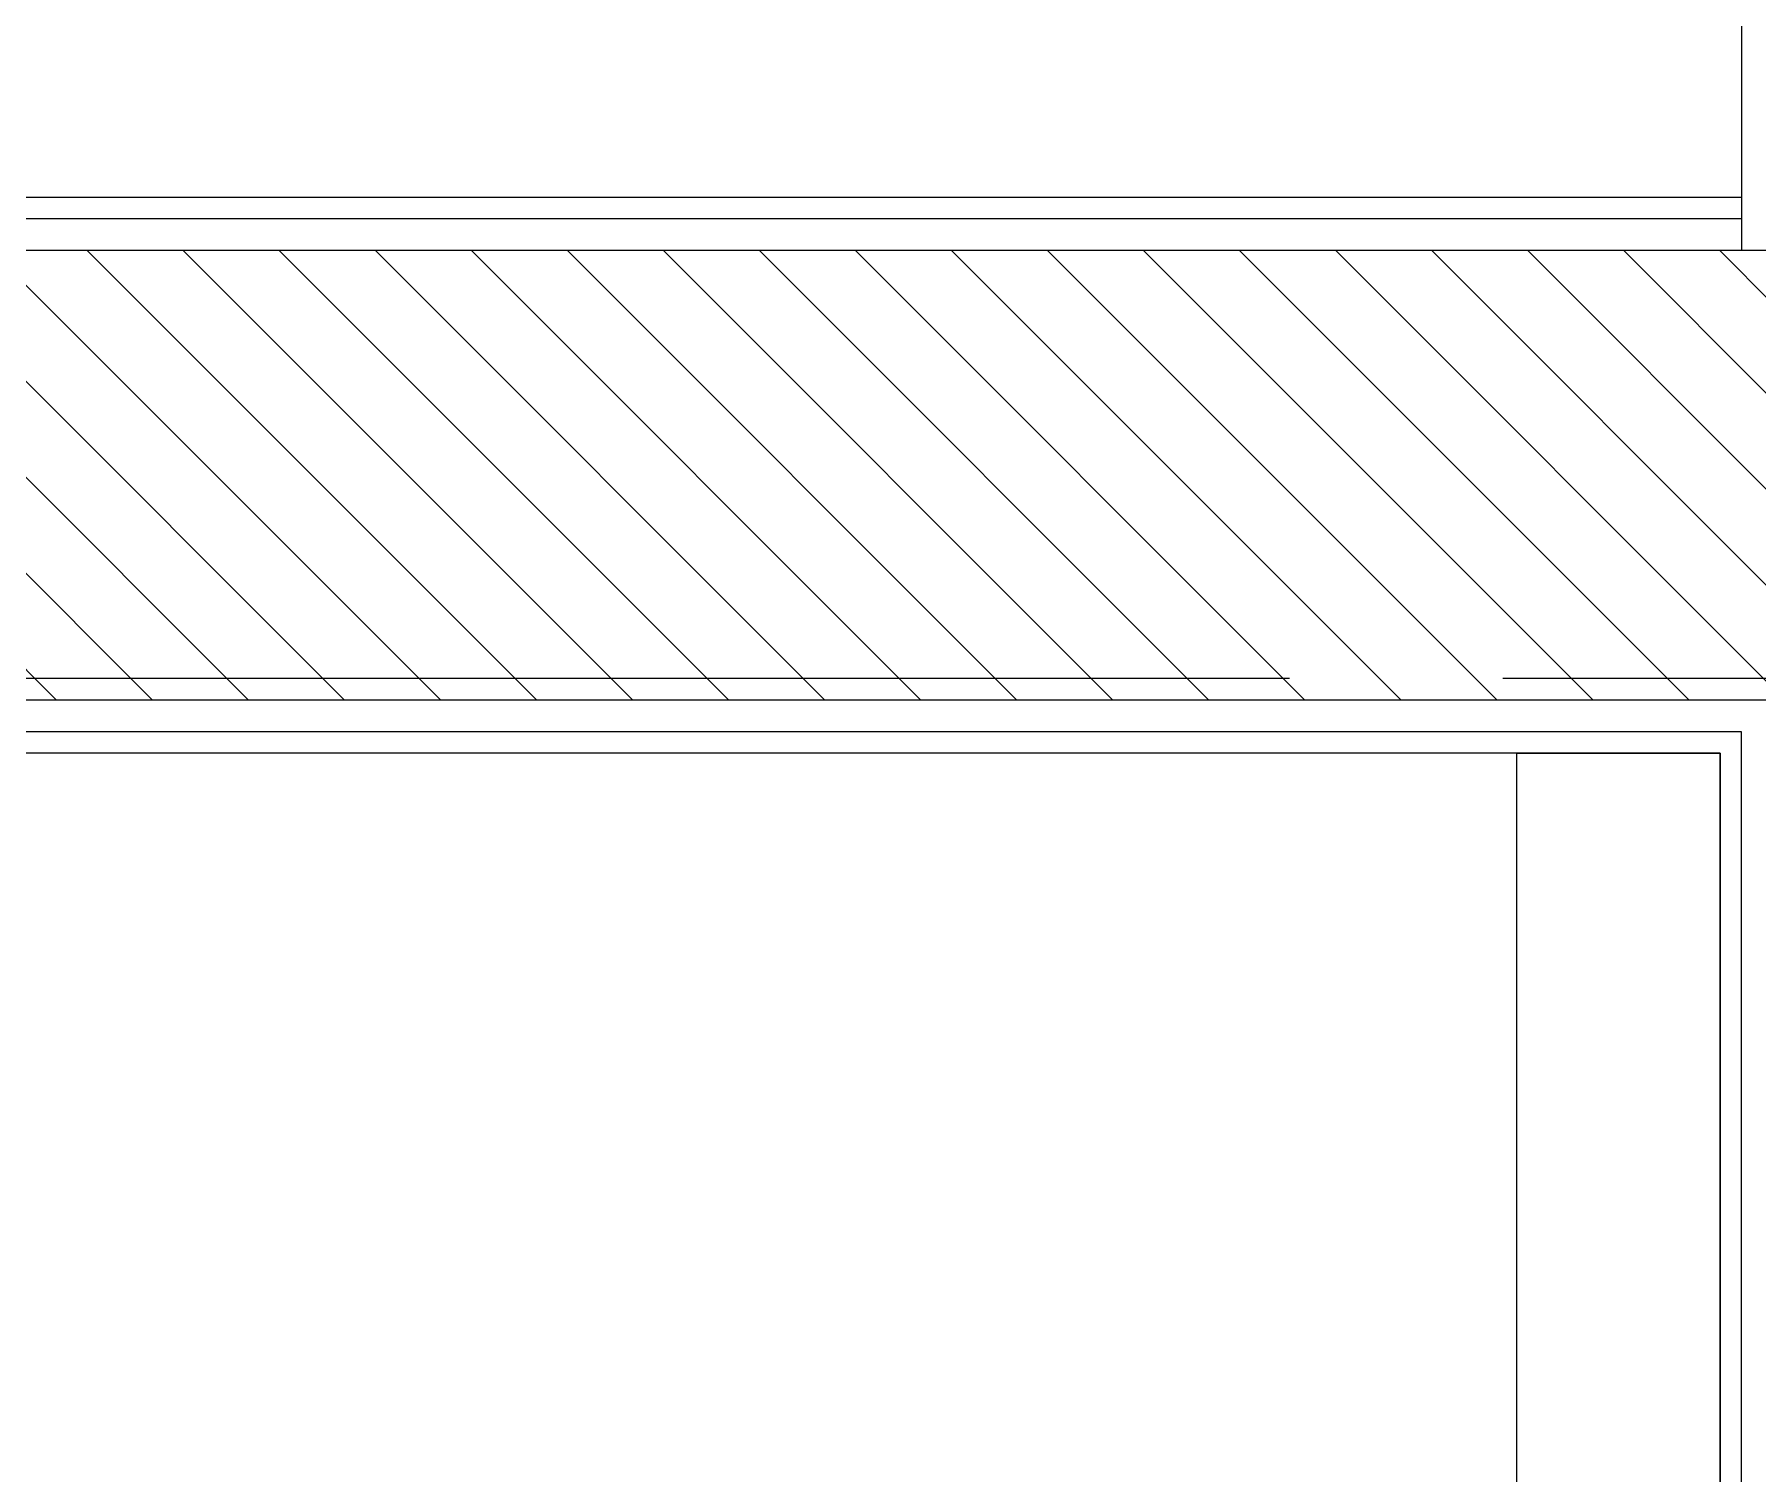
# Model space of a CAD drawing. Header units: millimetres. Extents: x -343543 to 400519, y -115663 to 104219.
# Drawn here: x -173751 to -172946, y 9628 to 10301 of the extents above; entities that cross this region are included whole.
import ezdxf
from ezdxf.xclip import XClip

# ---------------------------------------------------------------- set-up
doc = ezdxf.new("R2010")
doc.units = ezdxf.units.MM
doc.header["$XCLIPFRAME"] = 0
doc.linetypes.add('XREF MAT BANG TUONG XAY$0$CENTER', pattern=[50.8, 31.75, -6.35, 6.35, -6.35])
doc.layers.get('0').update_dxf_attribs({"color": 231, "lineweight": 0})
for name, color, linetype, lineweight in [('A-SYMBOLS', 10, 'Continuous', 13), ('XREF MAT BANG TUONG XAY$0$01.Xref _MB T1$0$A-FURN', 8, 'Continuous', 5), ('XREF MAT BANG TUONG XAY$0$01.Xref _MB T1$0$A-TEXT', 8, 'Continuous', 25), ('XREF MAT BANG TUONG XAY$0$A-GRID', 8, 'XREF MAT BANG TUONG XAY$0$CENTER', 15), ('XREF MAT BANG TUONG XAY$0$A-WALL-INT', 8, 'Continuous', 9)]:
    doc.layers.add(name, color=color, linetype=linetype, lineweight=lineweight)
for name, color, linetype in [('XREF MAT BANG TUONG XAY$0$A-FNSH', 8, 'Continuous'), ('XREF MAT BANG TUONG XAY$0$A-FURN', 8, 'Continuous'), ('XREF MAT BANG TUONG XAY$0$A-PATT', 8, 'Continuous')]:
    doc.layers.add(name, color=color, linetype=linetype)

# ---------------------------------------------------------------- blocks, each defined once
blk = doc.blocks.new('XREF MAT BANG TUONG XAY$0$00.xref_IKIGAI_Truc')
at = {"layer": 'XREF MAT BANG TUONG XAY$0$A-GRID', "color": 8, "ltscale": 20}
blk.add_lwpolyline([(-2907.53, 10000), (42750, 10000)], dxfattribs=at)
blk = doc.blocks.new('*U226')
at = {"layer": 'XREF MAT BANG TUONG XAY$0$A-PATT'}
h = blk.add_hatch(dxfattribs=at)
h.set_pattern_fill('ANSI31', color=8, scale=10)
h.set_pattern_definition([(45, (36791.79, -11293.564), (-22.45064, 22.45064), [])])
h.paths.add_polyline_path([(-38.7, 47.5), (1306.3, 47.5), (1306.3, -162.5), (-38.7, -162.5)])
at = {"layer": 'XREF MAT BANG TUONG XAY$0$A-WALL-INT', "color": 8}
blk.add_lwpolyline([(-38.7, 47.5), (1306.3, 47.5), (1306.3, -162.5), (-38.7, -162.5)], close=True, dxfattribs=at)
blk = doc.blocks.new('XREF MAT BANG TUONG XAY$0$01.Xref _MB T1$0$Phong tam')
at = {"layer": 'XREF MAT BANG TUONG XAY$0$01.Xref _MB T1$0$A-FURN', "color": 8, "elevation": 0}
blk.add_lwpolyline([(-330, 6965), (-235, 6965), (-235, 5980), (-330, 5980)], close=True, dxfattribs=at)
at = {"layer": 'XREF MAT BANG TUONG XAY$0$A-FURN', "color": 8, "xscale": -1}
blk.add_blockref('*U226', (-248.7, 7152.5), dxfattribs=at)
blk = doc.blocks.new('XREF MAT BANG TUONG XAY$0$xref_IKIGAI_Cot')
at = {"layer": 'XREF MAT BANG TUONG XAY$0$A-GRID', "color": 8, "ltscale": 20}
blk.add_lwpolyline([(-2907.53, 10000), (42750, 10000)], dxfattribs=at)
blk = doc.blocks.new('01.Xref _MB T1')
at = {"color": 8}
blk.add_blockref('XREF MAT BANG TUONG XAY$0$00.xref_IKIGAI_Truc', (0.00011, 0), dxfattribs=at)
at = {"layer": 'XREF MAT BANG TUONG XAY$0$01.Xref _MB T1$0$A-TEXT', "color": 8}
blk.add_blockref('XREF MAT BANG TUONG XAY$0$01.Xref _MB T1$0$Phong tam', (8605.00011, 2999.99999), dxfattribs=at)
at = {"layer": 'XREF MAT BANG TUONG XAY$0$A-FNSH', "color": 8}
for points in [[(8370.00011, 5604.99999), (8370.00011, 6584.99999), (7175.00011, 6584.99999), (7175.00011, 6729.99999), (8370.00011, 6729.99999), (8370.00011, 7709.99999), (7175.0007, 7709.99999), (7175.0007, 7854.99999), (8370.00011, 7854.99999), (8370.00011, 8834.99999), (7175.00074, 8834.99999), (7175.00074, 8979.99999), (8369.99998, 8980.00015), (8369.99087, 9964.99999), (7025.00011, 9964.99999), (7025.00011, 10224.99999), (8379.98706, 10224.99999)], [(8380.00011, 5594.99999), (8380.00011, 6594.99999), (7185.00011, 6594.99999), (7185.00011, 6719.99999), (8380.00011, 6719.99999), (8380.00011, 7719.99999), (7185.0007, 7719.99999), (7185.0007, 7844.99999), (8380.00011, 7844.99999), (8380.00011, 8844.99999), (7185.00074, 8844.99999), (7185.00074, 8969.99999), (8380.00007, 8970.00015), (8379.99078, 9974.99999), (7035.00011, 9974.99999), (7035.00011, 10214.99999), (8379.98522, 10214.99999)], [(8505, 10199.99999), (8505, 10309.99999), (8380.00277, 10309.99999), (8379.98245, 10200.00276)]]:
    blk.add_lwpolyline(points, dxfattribs=at)
at = {"color": 8}
ref = blk.add_blockref('XREF MAT BANG TUONG XAY$0$xref_IKIGAI_Cot', (-0.00927, -0.00001), dxfattribs=at)
XClip(ref).set_block_clipping_path([(-1610.3425959283, -2225.6693134198), (41829.1295208634, 21555.8819575264)])

msp = doc.modelspace()

# ---------------------------------------------------------------- block references
at = {"layer": 'A-SYMBOLS'}
msp.add_blockref('01.Xref _MB T1', (-181333.08, 0), dxfattribs=at)

doc.saveas('drawing.dxf')
